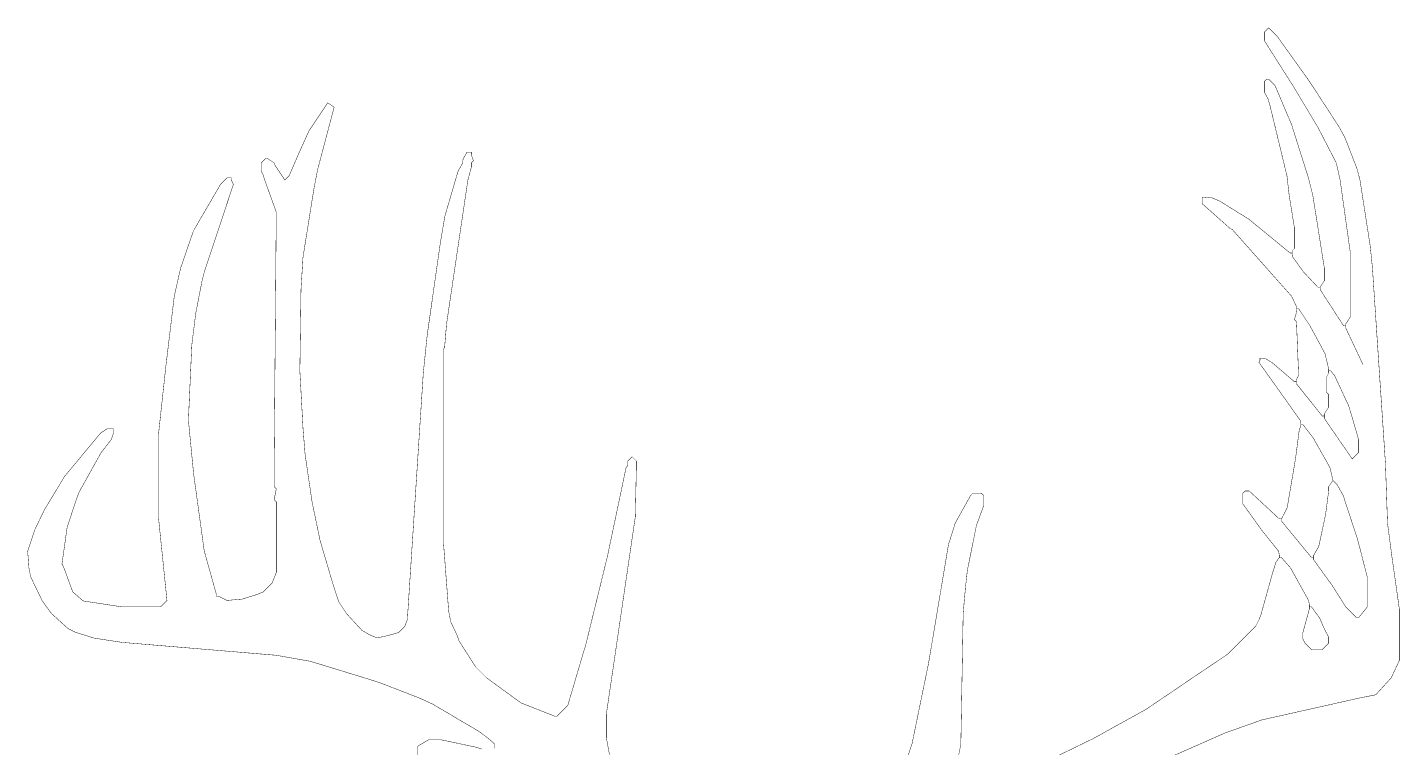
# Model space of a CAD drawing. Extents: x 527 to 591, y -36 to 65.
# Drawn here: x 527.3 to 591.3, y 31.3 to 64.9 of the extents above; entities that cross this region are included whole.
import ezdxf

# ---------------------------------------------------------------- set-up
doc = ezdxf.new("R2010")
doc.units = 0
doc.layers.get('0').update_dxf_attribs({"linetype": 'CONTINUOUS'})

msp = doc.modelspace()

# ---------------------------------------------------------------- linework, layer by layer
at = {"color": 7, "linetype": 'CONTINUOUS', "const_width": 0.02}
for points in [[(580.83, 30.981), (583.21, 32.031), (584.91, 32.631), (589.413, 33.641), (589.528, 33.665), (590.22, 33.801), (590.94, 34.591), (591.32, 35.401), (591.32, 37.801), (590.979, 40.194), (590.768, 41.802), (590.671, 44.599), (590.064, 53.705), (589.963, 54.706), (589.484, 57.792), (589.35, 58.311), (588.78, 59.781), (588.5, 60.291), (587.397, 61.985), (587.043, 62.516), (585.62, 64.501), (585.22, 64.901), (585.02, 64.701), (585.02, 64.301), (586.343, 62.216), (587.543, 60.216), (588.381, 58.593), (588.555, 57.809), (589.02, 54.501), (589.02, 51.401), (588.9, 51.211), (588.82, 51.101)], [(588.82, 51.001), (588.72, 51.001), (587.62, 52.701), (587.62, 52.801), (587.82, 53.101), (587.82, 53.701), (587.281, 57.093), (587.081, 57.893), (586.29, 60.391), (586.24, 60.511), (585.52, 62.201), (585.22, 62.501), (585.12, 62.501), (585.02, 62.401), (585.02, 61.901), (585.19, 61.591), (585.279, 61.294), (586.076, 57.996), (586.179, 57.094), (586.42, 55.601), (586.42, 54.601), (586.32, 54.501)], [(554.6, 30.291), (554.32, 31.801), (554.32, 32.901), (554.555, 34.492), (555.672, 42.103), (555.72, 44.401), (555.72, 44.701), (555.52, 44.901), (555.32, 44.701), (555.32, 44.501), (555.24, 44.391), (554.381, 40.308), (554.355, 40.192), (553.35, 36.091), (553.29, 35.911), (552.52, 33.301), (552.02, 32.801), (551.92, 32.801), (550.335, 33.424), (548.72, 34.601), (548.22, 35.101), (547.45, 36.311), (547.34, 36.611), (547.058, 37.208), (546.963, 37.706), (546.72, 40.901), (546.72, 49.901), (546.774, 50.004), (546.865, 51.097), (547.858, 57.793), (548.02, 58.401), (548.02, 58.601), (548.12, 58.701), (548.04, 58.911), (548.02, 59.001), (548.02, 59.101), (547.82, 59.101), (547.64, 58.791), (547.62, 58.701), (547.62, 58.601), (547.4, 58.211), (546.784, 56.109), (546.581, 54.908), (545.965, 50.597), (545.779, 48.807), (545.036, 37.313), (544.92, 37.001), (544.62, 36.701), (544.128, 36.565), (543.62, 36.451), (543.31, 36.581), (542.92, 36.801), (542.197, 37.585), (541.843, 38.116), (541.684, 38.592), (541.55, 39.011), (540.96, 41.007), (540.59, 42.791), (540.265, 45.004), (540.168, 46.202), (540.02, 48.901), (540.073, 52.704), (540.166, 54.198), (540.678, 57.407), (540.85, 58.291), (541.62, 61.201), (541.32, 61.401), (540.443, 60.085), (540, 59.111), (539.52, 58.001), (539.32, 57.801), (538.843, 58.516), (538.82, 58.601), (538.52, 58.801), (538.42, 58.801), (538.22, 58.601), (538.22, 58.201), (538.29, 58.091), (538.384, 57.792), (538.92, 56.301), (538.82, 44.501), (538.82, 43.501), (538.92, 43.401), (538.82, 42.901), (538.92, 42.801), (538.92, 39.501), (538.72, 39.001), (538.32, 38.601), (538.03, 38.481), (537.327, 38.262), (536.62, 38.201), (536.22, 38.401), (536.12, 38.401), (536.12, 38.501), (535.558, 40.508), (535.063, 44.106), (534.82, 46.601), (534.978, 50.107), (535.163, 51.596), (535.455, 53.092), (535.555, 53.492), (536.92, 57.601), (536.82, 57.801), (536.82, 57.901), (536.62, 57.901), (536.32, 57.601), (535.1, 55.511), (535.04, 55.391), (534.455, 53.692), (534.162, 52.395), (533.765, 49.097), (533.42, 45.901), (533.42, 42.101), (533.82, 38.201), (533.52, 37.901), (531.72, 37.901), (529.904, 38.178), (529.42, 38.601), (528.984, 39.792), (528.92, 39.901), (529.16, 41.594), (529.59, 42.911), (529.74, 43.291), (530.743, 45.085), (531.22, 45.701), (531.326, 46.001), (531.32, 46.201), (531.02, 46.201), (530.72, 46.001), (529.043, 43.985), (528.097, 42.416), (527.65, 41.491), (527.32, 40.501), (527.381, 39.693), (527.458, 39.308), (527.997, 38.185), (528.42, 37.601), (529.21, 36.881), (529.53, 36.721), (530.426, 36.443), (531.724, 36.245), (538.926, 35.643), (540.512, 35.362), (543.23, 34.531), (543.828, 34.336), (545.599, 33.649), (546.21, 33.371), (548.402, 32.077), (548.738, 31.825), (549.12, 31.501), (549.12, 31.301)], [(586.32, 54.401), (586.22, 54.401), (584.299, 55.976), (583.004, 56.778), (582.93, 56.821), (582.612, 56.962), (582.22, 57.001), (582.12, 57.001), (582.12, 56.701), (583.442, 55.526), (583.52, 55.501), (586.295, 52.381), (586.52, 51.901), (586.52, 51.701), (586.49, 51.511), (586.42, 51.301), (586.52, 51.201), (586.565, 50.104), (586.62, 48.701), (586.52, 48.501)], [(587.62, 52.801), (587.52, 52.801), (586.844, 53.522), (586.343, 54.216), (586.32, 54.301), (586.32, 54.501)], [(588.02, 49.001), (587.85, 49.711), (587.143, 51.016), (586.82, 51.501), (586.62, 51.801), (586.52, 51.801)], [(589.62, 49.201), (588.82, 50.901), (588.82, 51.101)], [(586.52, 48.401), (586.42, 48.401), (585.397, 49.276), (585.1, 49.461), (584.92, 49.501), (584.82, 49.501), (584.82, 49.401), (584.77, 49.301), (586.7, 46.591), (586.72, 46.501), (586.72, 46.301), (586.655, 46.192), (586.475, 44.805), (586.084, 42.509), (585.82, 42.001), (585.72, 42.001), (584.32, 43.301), (584.12, 43.301), (584.02, 43.201), (584.02, 42.701), (584.895, 41.481), (585.69, 40.491), (585.72, 40.301), (585.72, 40.201), (585.56, 39.981), (585.384, 39.409), (584.85, 37.491), (584.78, 37.321), (584.62, 37.001), (583.32, 35.701), (582.538, 35.177), (579.504, 33.124), (577.04, 31.761), (575.31, 30.921)], [(588.02, 48.901), (588.12, 48.901), (588.297, 48.685), (588.94, 47.311), (588.984, 47.192), (589.42, 45.701), (589.42, 45.101), (589.12, 44.801), (587.94, 46.511), (587.82, 46.701), (587.82, 46.901), (588.02, 47.201), (588.02, 47.801), (587.92, 47.901), (587.92, 48.601), (588.02, 48.801), (588.02, 49.001)], [(587.82, 46.801), (587.72, 46.801), (586.52, 48.301), (586.52, 48.501)], [(588.22, 43.801), (588.084, 44.392), (587.297, 45.785), (586.82, 46.401), (586.72, 46.401)], [(570.52, 29.801), (570.86, 31.494), (570.969, 37.6), (571.076, 38.806), (571.163, 39.596), (571.59, 41.711), (571.92, 42.601), (571.92, 43.101), (571.82, 43.201), (571.42, 43.201), (571.32, 43.101), (570.6, 41.811), (570.284, 40.809), (569.358, 35.293), (568.581, 31.508), (567.94, 29.591)], [(587.32, 40.201), (587.22, 40.201), (585.82, 41.901), (585.82, 42.001)], [(587.12, 38.001), (587.09, 38.191), (586.243, 39.716), (585.82, 40.201), (585.72, 40.201)], [(587.12, 37.901), (587.22, 37.901), (587.597, 37.385), (587.85, 36.811), (588.02, 36.501), (588.02, 36.201), (587.72, 35.901), (587.22, 35.901), (586.92, 36.201), (586.82, 36.401), (586.82, 36.701), (587.12, 37.801), (587.12, 38.001)], [(545.52, 30.901), (545.52, 31.401), (546.02, 31.701), (546.62, 31.701), (548.211, 31.365), (548.51, 31.271)]]:
    msp.add_lwpolyline(points, dxfattribs=at)
msp.add_lwpolyline([(588.22, 43.801), (588.02, 43.501), (588.02, 43.301), (587.879, 42.207), (587.56, 40.721), (587.32, 40.301), (587.32, 40.101), (588.196, 38.883), (588.82, 37.901), (589.32, 37.401), (589.42, 37.401), (589.74, 37.791), (589.82, 37.901), (589.82, 39.301), (589.49, 40.591), (589.35, 41.111), (588.7, 43.091), (588.42, 43.601)], close=True, dxfattribs=at)

doc.saveas('drawing.dxf')
